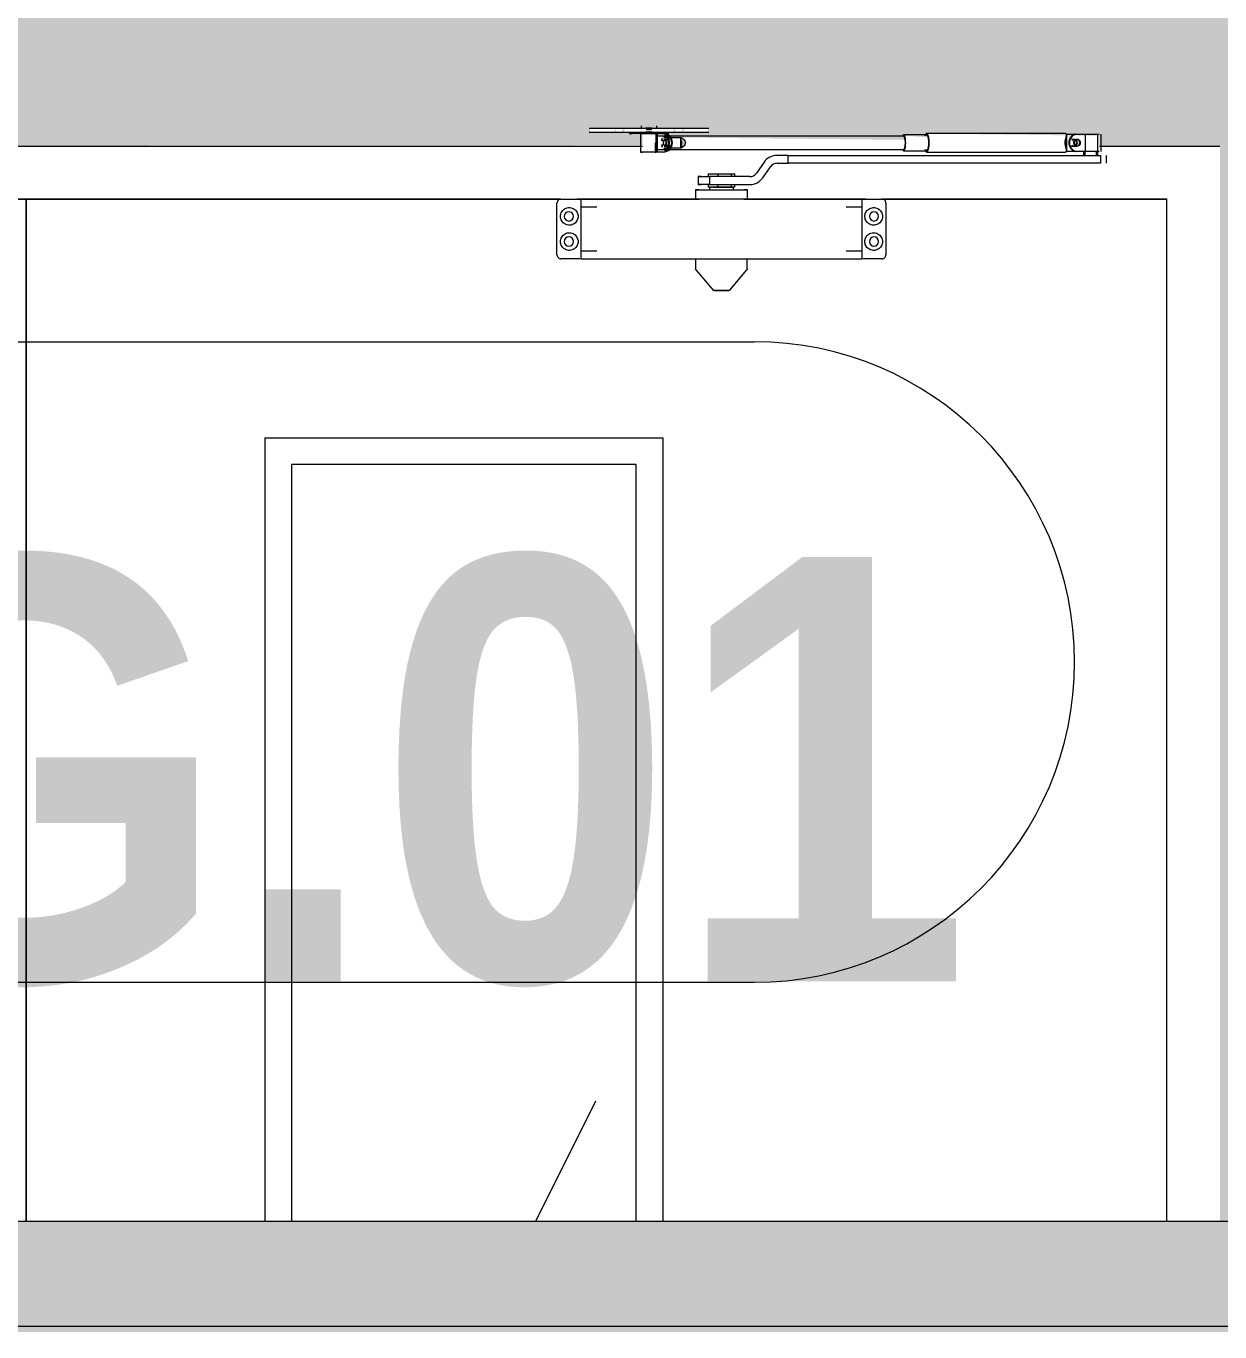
# Model space of a CAD drawing. Header units: millimetres. Extents: x 25061 to 259291, y -8723 to 35400.
# Drawn here: x 199611 to 200511, y 3506 to 4490 of the extents above; entities that cross this region are included whole.
import ezdxf

# ---------------------------------------------------------------- set-up
doc = ezdxf.new("R2010")
doc.units = ezdxf.units.MM
for name, color, linetype, lineweight in [('A-DOOR', 31, 'Continuous', 9), ('A-DOOR-FRAM', 31, 'Continuous', 9), ('A-DOOR-IDEN', 31, 'Continuous', 9), ('A-GLAZ-CWMG', 51, 'Continuous', 9), ('A-WALL', 113, 'Continuous', 9), ('A-WALL-PATT-3', 111, 'Continuous', 5)]:
    doc.layers.add(name, color=color, linetype=linetype, lineweight=lineweight)
doc.styles.add('Arial_B_1', font='arialbd.ttf', dxfattribs={"width": 0.9, "height": 320})

# ---------------------------------------------------------------- blocks, each defined once
blk = doc.blocks.new('FD_07 - DIG_01-1800x2200-CỬA ĐI 2 CÁNH 2-V142-TKCS_MẶT CẮT 2')
at = {"layer": 'A-DOOR'}
h = blk.add_hatch(dxfattribs=at)
h.set_pattern_fill('FP_35', color=256, style=0, pattern_type=2)
h.set_pattern_definition([(63.435, (-78970.7, 14236.3), (-0.002, 1625.6), [567.96, -3066.99]), (63.435, (-80596.3, 14236.3), (-0.002, 1625.6), [567.96, -3066.99]), (63.435, (-78192.5, 14550.35), (-0.002, 1625.6), [567.96, -3066.99]), (63.435, (-79818.1, 14550.35), (-0.002, 1625.6), [567.96, -3066.99]), (63.435, (-78310.3, 14439.5), (-0.002, 1625.6), [567.96, -3066.99]), (63.435, (-79935.9, 14439.5), (-0.002, 1625.6), [567.96, -3066.99]), (63.435, (-78430.35, 15074.4), (-0.002, 1625.6), [276.06, -3358.9]), (63.435, (-80055.95, 15074.4), (-0.002, 1625.6), [276.06, -3358.9]), (63.435, (-78508.9, 14976.15), (-0.002, 1625.6), [567.96, -3066.99]), (63.435, (-80134.5, 14976.15), (-0.002, 1625.6), [567.96, -3066.99]), (63.435, (-78495, 15046.7), (-0.002, 1625.6), [567.96, -3066.99]), (63.435, (-80120.6, 15046.7), (-0.002, 1625.6), [567.96, -3066.99]), (63.435, (-79150.9, 14737.2), (-0.002, 1625.6), [567.96, -3066.99]), (63.435, (-80776.5, 14737.2), (-0.002, 1625.6), [567.96, -3066.99]), (63.435, (-79137, 14820.35), (-0.002, 1625.6), [567.96, -3066.99]), (63.435, (-80762.6, 14820.35), (-0.002, 1625.6), [567.96, -3066.99]), (63.435, (-79133.3, 14880.3), (-0.002, 1625.6), [567.96, -3066.99]), (63.435, (-80758.9, 14880.3), (-0.002, 1625.6), [567.96, -3066.99])])
h.paths.add_polyline_path([(-81452.15, 2400), (-81192.15, 2400), (-81192.15, 2956.58), (-81452.15, 2956.58), (-81452.15, 2660)])
h.paths.add_polyline_path([(-81192.15, 3589.49), (-81192.15, 4160), (-81452.15, 4160), (-81452.15, 3589.49)])
for p, q in [((-81227.56, 4413.49), (-81227.15, 4413.49)), ((-81227.15, 4413.49), (-81207.89, 4413.49)), ((-81207.89, 4413.49), (-81207.57, 4413.49)), ((-81207.5, 4413.49), (-81202.31, 4413.49)), ((-81202.31, 4413.49), (-81201.16, 4413.49)), ((-81201.16, 4413.49), (-81184.67, 4413.49)), ((-81188.56, 4415.28), (-81188.56, 4413.49)), ((-81182.56, 4413.49), (-81185.06, 4413.49)), ((-81185.06, 4413.49), (-81182.56, 4413.49)), ((-81184.67, 4413.49), (-81180.44, 4413.49)), ((-81184.67, 4413.49), (-81180.44, 4413.49)), ((-81180.44, 4412.49), (-81184.67, 4412.49)), ((-81182.56, 4413.49), (-81184.11, 4413.49)), ((-81184.11, 4413.49), (-81182.56, 4413.49)), ((-81182.56, 4415.28), (-81182.56, 4415.28)), ((-81182.56, 4415.28), (-81182.56, 4415.28)), ((-81182.56, 4413.49), (-81180.06, 4413.49)), ((-81180.06, 4413.49), (-81182.56, 4413.49)), ((-81182.56, 4413.49), (-81181, 4413.49)), ((-81181, 4413.49), (-81182.56, 4413.49)), ((-81180.44, 4413.49), (-81163.95, 4413.49)), ((-81176.56, 4413.49), (-81176.56, 4415.28)), ((-81163.95, 4413.49), (-81162.81, 4413.49)), ((-81162.81, 4413.49), (-81157.61, 4413.49)), ((-81157.55, 4413.49), (-81157.22, 4413.49)), ((-81157.22, 4413.49), (-81137.96, 4413.49)), ((-81137.96, 4413.49), (-81137.56, 4413.49)), ((-81227.56, 4410.49), (-81227.15, 4410.49)), ((-81227.15, 4410.49), (-81207.89, 4410.49)), ((-81207.89, 4410.49), (-81207.57, 4410.49)), ((-81207.5, 4410.49), (-81202.31, 4410.49)), ((-81202.31, 4410.49), (-81201.16, 4410.49)), ((-81201.16, 4410.49), (-81184.67, 4410.49)), ((-81195.56, 4409.49), (-81197.56, 4409.49)), ((-81197.56, 4409.49), (-81195.56, 4409.49)), ((-81187.26, 4409.49), (-81195.56, 4409.49)), ((-81189.06, 4409.49), (-81189.06, 4395.49)), ((-81187.77, 4409.49), (-81188.84, 4409.49)), ((-81188.84, 4409.49), (-81177.29, 4409.49)), ((-81187.56, 4410.49), (-81187.56, 4409.49)), ((-81187.56, 4409.49), (-81187.46, 4409.49)), ((-81182.56, 4410.49), (-81185.06, 4410.49)), ((-81185.06, 4410.49), (-81182.56, 4410.49)), ((-81182.56, 4410.49), (-81185.06, 4410.49)), ((-81185.06, 4410.49), (-81182.56, 4410.49)), ((-81184.67, 4410.49), (-81180.44, 4410.49)), ((-81184.67, 4410.49), (-81180.44, 4410.49)), ((-81182.56, 4410.49), (-81180.06, 4410.49)), ((-81180.06, 4410.49), (-81182.56, 4410.49)), ((-81182.56, 4410.49), (-81180.06, 4410.49)), ((-81180.06, 4410.49), (-81182.56, 4410.49)), ((-81180.44, 4410.49), (-81163.95, 4410.49)), ((-81177.79, 4402.44), (-81177.79, 4395.49)), ((-81177.56, 4409.49), (-81177.56, 4410.49)), ((-81177.29, 4409.49), (-81171.64, 4409.49)), ((-81177.29, 4409.49), (-81177.29, 4395.49)), ((-80990.57, 4407.5), (-81176.98, 4407.5)), ((-81176.06, 4395.49), (-81176.06, 4409.49)), ((-81172.98, 4405.82), (-81172.98, 4403.94)), ((-81172.98, 4401.04), (-81172.98, 4399.16)), ((-81169.56, 4409.49), (-81171.64, 4409.49)), ((-81171.35, 4406.48), (-81166.61, 4406.48)), ((-81168.17, 4406.48), (-81171.35, 4406.48)), ((-81167.56, 4409.49), (-81169.56, 4409.49)), ((-81169.56, 4409.49), (-81167.56, 4409.49)), ((-81166.97, 4406.48), (-81168.17, 4406.48)), ((-81166.61, 4406.48), (-81165.4, 4406.48)), ((-81165.4, 4406.48), (-81158.49, 4406.48)), ((-81163.95, 4410.49), (-81162.81, 4410.49)), ((-81162.81, 4410.49), (-81157.61, 4410.49)), ((-81158.49, 4398.52), (-81158.49, 4406.48)), ((-81157.55, 4410.49), (-81157.22, 4410.49)), ((-81157.22, 4410.49), (-81137.96, 4410.49)), ((-81137.96, 4410.49), (-81137.56, 4410.49)), ((-80973.19, 4408.5), (-80990.57, 4408.5)), ((-80868.56, 4409.5), (-80973.19, 4409.5)), ((-80867.67, 4409), (-80860.84, 4409)), ((-80867.67, 4409), (-80867.67, 4396)), ((-80867.67, 4408.62), (-80867.67, 4396.38)), ((-80867.67, 4396.43), (-80867.67, 4408.57)), ((-80861.36, 4409), (-80860.84, 4409)), ((-80860.84, 4409), (-80853.74, 4409)), ((-80853.74, 4409), (-80843.13, 4409)), ((-80853.74, 4409), (-80853.74, 4396)), ((-80844.06, 4393), (-80844.06, 4409)), ((-80841.56, 4396), (-80841.56, 4409)), ((-81188.84, 4395.49), (-81189.06, 4395.49)), ((-81189.06, 4395.49), (-81187.36, 4395.49)), ((-81177.29, 4395.49), (-81188.84, 4395.49)), ((-81177.79, 4395.49), (-81177.14, 4395.49)), ((-81171.64, 4395.49), (-81177.29, 4395.49)), ((-81176.98, 4397.5), (-80990.57, 4397.5)), ((-81171.35, 4398.52), (-81168.17, 4398.52)), ((-81166.6, 4398.52), (-81171.35, 4398.52)), ((-81168.17, 4398.52), (-81166.97, 4398.52)), ((-81165.4, 4398.52), (-81166.6, 4398.52)), ((-81158.49, 4398.52), (-81165.4, 4398.52)), ((-81085.97, 4393), (-81085.98, 4393)), ((-81077.58, 4393), (-81085.97, 4393)), ((-81077.58, 4387), (-81077.58, 4393)), ((-81077.58, 4393), (-80842.15, 4393)), ((-80990.57, 4396.5), (-80973.19, 4396.5)), ((-80973.19, 4395.5), (-80868.56, 4395.5)), ((-80860.84, 4396), (-80867.67, 4396)), ((-80860.84, 4396), (-80861.36, 4396)), ((-80853.74, 4396), (-80860.84, 4396)), ((-80855.06, 4396), (-80855.06, 4393)), ((-80853.86, 4396.21), (-80853.86, 4393)), ((-80843.13, 4396), (-80853.74, 4396)), ((-80845.26, 4393), (-80845.26, 4396)), ((-80842.15, 4393), (-80842.15, 4393)), ((-80842.15, 4393), (-80842.15, 4387)), ((-80837.56, 4387), (-80837.56, 4393)), ((-81095.8, 4387.88), (-81101.63, 4379.56)), ((-81096.71, 4376.12), (-81090.89, 4384.44)), ((-81085.97, 4387), (-81077.58, 4387)), ((-80842.15, 4387), (-81077.58, 4387)), ((-80842.15, 4387), (-80842.15, 4387)), ((-81145.43, 4377), (-81145.43, 4371)), ((-81143.16, 4377), (-81145.43, 4377)), ((-81145.43, 4377), (-81136.94, 4377)), ((-81137.97, 4379), (-81130.62, 4379)), ((-81137.97, 4379), (-81137.97, 4377)), ((-81106.54, 4377), (-81136.94, 4377)), ((-81136.94, 4377), (-81136.94, 4371)), ((-81130.62, 4379), (-81120.58, 4379)), ((-81130.62, 4379), (-81130.62, 4377)), ((-81120.58, 4379), (-81117.9, 4379)), ((-81120.58, 4379), (-81120.58, 4377)), ((-81117.9, 4377), (-81117.9, 4379)), ((-81147.48, 4367), (-81147.48, 4360)), ((-81144.86, 4367), (-81147.48, 4367)), ((-81147.48, 4367), (-81146.81, 4367)), ((-81146.81, 4367), (-81108.39, 4367)), ((-81136.94, 4371), (-81145.43, 4371)), ((-81145.43, 4371), (-81143.16, 4371)), ((-81137.97, 4371), (-81137.97, 4369)), ((-81134.3, 4369), (-81137.97, 4369)), ((-81136.94, 4371), (-81106.54, 4371)), ((-81136.93, 4369), (-81136.93, 4367)), ((-81136.63, 4369), (-81136.93, 4369)), ((-81136.93, 4369), (-81136.63, 4369)), ((-81135.73, 4369), (-81136.63, 4369)), ((-81136.63, 4369), (-81135.73, 4369)), ((-81125.6, 4369), (-81134.3, 4369)), ((-81134.3, 4369), (-81130.27, 4369)), ((-81130.62, 4369), (-81134.3, 4369)), ((-81130.62, 4371), (-81130.62, 4369)), ((-81125.6, 4369), (-81130.62, 4369)), ((-81130.27, 4369), (-81121.57, 4369)), ((-81119.24, 4369), (-81125.6, 4369)), ((-81120.58, 4369), (-81125.6, 4369)), ((-81121.57, 4369), (-81119.24, 4369)), ((-81120.58, 4371), (-81120.58, 4369)), ((-81119.24, 4369), (-81120.58, 4369)), ((-81119.24, 4369), (-81118.93, 4369)), ((-81118.93, 4369), (-81119.24, 4369)), ((-81117.9, 4369), (-81119.24, 4369)), ((-81118.93, 4367), (-81118.93, 4369)), ((-81117.9, 4369), (-81117.9, 4371)), ((-81109.06, 4367), (-81111, 4367)), ((-81108.39, 4367), (-81109.06, 4367)), ((-81108.39, 4360), (-81108.39, 4367)), ((-81652.15, 4360), (-82055.37, 4360)), ((-81248.93, 4360), (-81652.15, 4360)), ((-81652.15, 4360), (-81652.15, 3589.49)), ((-81652.15, 3589.49), (-81652.15, 4360)), ((-81251.93, 4318), (-81251.93, 4357)), ((-81248.93, 4360), (-81236.67, 4360)), ((-81144.86, 4360), (-81236.67, 4360)), ((-81236.67, 4360), (-81234.72, 4360)), ((-81234.29, 4360), (-81233.93, 4360)), ((-81021.93, 4360), (-81233.93, 4360)), ((-81233.93, 4360), (-81233.93, 4359.75)), ((-81233.93, 4359.75), (-81233.93, 4351.07)), ((-81221.93, 4354), (-81233.93, 4354)), ((-81146.81, 4360), (-81147.48, 4360)), ((-81147.48, 4360), (-81144.86, 4360)), ((-81108.39, 4360), (-81146.81, 4360)), ((-81019.2, 4360), (-81111, 4360)), ((-81111, 4360), (-81109.06, 4360)), ((-81109.06, 4360), (-81108.39, 4360)), ((-81021.93, 4354), (-81033.93, 4354)), ((-81021.93, 4360), (-81021.57, 4360)), ((-81021.93, 4359.75), (-81021.93, 4360)), ((-81021.93, 4351.07), (-81021.93, 4359.75)), ((-81021.15, 4360), (-81019.2, 4360)), ((-81019.2, 4360), (-81006.93, 4360)), ((-80792.15, 4360), (-81006.93, 4360)), ((-81003.93, 4357), (-81003.93, 4318)), ((-80792.15, 3589.49), (-80792.15, 4360)), ((-81233.93, 4351.07), (-81233.93, 4349.33)), ((-81233.93, 4349.33), (-81233.93, 4325.67)), ((-81021.93, 4349.33), (-81021.93, 4351.07)), ((-81021.93, 4325.67), (-81021.93, 4349.33)), ((-81233.93, 4325.67), (-81233.93, 4323.93)), ((-81233.93, 4323.93), (-81233.93, 4315.25)), ((-81021.93, 4323.93), (-81021.93, 4325.67)), ((-81021.93, 4315.25), (-81021.93, 4323.93)), ((-81236.67, 4315), (-81248.93, 4315)), ((-81234.72, 4315), (-81236.67, 4315)), ((-81233.93, 4315), (-81234.29, 4315)), ((-81233.93, 4321), (-81221.93, 4321)), ((-81233.93, 4315.25), (-81233.93, 4315)), ((-81233.93, 4315), (-81021.93, 4315)), ((-81147.43, 4315), (-81147.43, 4307.41)), ((-81146.77, 4315), (-81127.93, 4315)), ((-81127.93, 4315), (-81109.1, 4315)), ((-81108.43, 4307.41), (-81108.43, 4315)), ((-81033.93, 4321), (-81021.93, 4321)), ((-81021.93, 4315), (-81021.93, 4315.25)), ((-81021.57, 4315), (-81021.93, 4315)), ((-81019.2, 4315), (-81021.15, 4315)), ((-81006.93, 4315), (-81019.2, 4315)), ((-81147.17, 4306.69), (-81134.21, 4291.32)), ((-81121.66, 4291.32), (-81108.7, 4306.69)), ((-81127.93, 4291), (-81127.93, 4291)), ((-81127.93, 4291), (-81127.93, 4291)), ((-81472.15, 4180), (-81172.15, 4180)), ((-81472.15, 4180), (-81472.15, 3589.49)), ((-81172.15, 4180), (-81172.15, 3589.49)), ((-81452.15, 4160), (-81452.15, 3589.49)), ((-81192.15, 4160), (-81452.15, 4160)), ((-81192.15, 3589.49), (-81192.15, 4160))]:
    blk.add_line(p, q, dxfattribs=at)
at = {"layer": 'A-DOOR', "flags": 128}
for points in [[(-81158.49, 4406.48), (-81157.55, 4405.97), (-81156.75, 4405.38), (-81156.11, 4404.72), (-81155.63, 4404.01), (-81155.35, 4403.26), (-81155.25, 4402.5)], [(-81155.25, 4402.5), (-81155.35, 4401.74), (-81155.63, 4400.99), (-81156.11, 4400.28), (-81156.75, 4399.62), (-81157.55, 4399.03), (-81158.49, 4398.52)], [(-81157.84, 4402.5), (-81157.91, 4403.26), (-81158.11, 4404.01), (-81158.43, 4404.72)], [(-81158.43, 4400.28), (-81158.11, 4400.99), (-81157.91, 4401.74), (-81157.84, 4402.5)], [(-81248.93, 4360), (-81249.6, 4359.92), (-81250.24, 4359.7), (-81250.8, 4359.35), (-81251.28, 4358.87), (-81251.64, 4358.3), (-81251.86, 4357.67), (-81251.93, 4357)], [(-81003.93, 4357), (-81004.01, 4357.67), (-81004.23, 4358.3), (-81004.59, 4358.87), (-81005.06, 4359.35), (-81005.63, 4359.7), (-81006.27, 4359.92), (-81006.93, 4360)], [(-81251.93, 4318), (-81251.86, 4317.33), (-81251.64, 4316.7), (-81251.28, 4316.13), (-81250.8, 4315.65), (-81250.24, 4315.3), (-81249.6, 4315.08), (-81248.93, 4315)], [(-81006.93, 4315), (-81006.27, 4315.08), (-81005.63, 4315.3), (-81005.06, 4315.65), (-81004.59, 4316.13), (-81004.23, 4316.7), (-81004.01, 4317.33), (-81003.93, 4318)], [(-81147.17, 4306.69), (-81147.2, 4306.72), (-81147.22, 4306.76), (-81147.25, 4306.79), (-81147.27, 4306.83), (-81147.3, 4306.87), (-81147.32, 4306.91), (-81147.34, 4306.95), (-81147.35, 4306.99), (-81147.37, 4307.04), (-81147.38, 4307.08), (-81147.4, 4307.12), (-81147.41, 4307.17), (-81147.42, 4307.21), (-81147.42, 4307.25), (-81147.43, 4307.3), (-81147.43, 4307.34), (-81147.43, 4307.39), (-81147.43, 4307.41)], [(-81108.43, 4307.41), (-81108.43, 4307.37), (-81108.44, 4307.32), (-81108.44, 4307.28), (-81108.45, 4307.23), (-81108.46, 4307.19), (-81108.47, 4307.14), (-81108.48, 4307.1), (-81108.49, 4307.06), (-81108.51, 4307.01), (-81108.52, 4306.97), (-81108.54, 4306.93), (-81108.56, 4306.89), (-81108.58, 4306.85), (-81108.61, 4306.81), (-81108.63, 4306.78), (-81108.66, 4306.74), (-81108.68, 4306.7), (-81108.7, 4306.69)], [(-81133.51, 4291), (-81133.54, 4291), (-81133.58, 4291), (-81133.62, 4291.01), (-81133.65, 4291.01), (-81133.69, 4291.02), (-81133.73, 4291.03), (-81133.76, 4291.04), (-81133.8, 4291.05), (-81133.83, 4291.06), (-81133.86, 4291.07), (-81133.9, 4291.09), (-81133.93, 4291.1), (-81133.96, 4291.12), (-81133.99, 4291.14), (-81134.03, 4291.16), (-81134.05, 4291.18), (-81134.08, 4291.2), (-81134.11, 4291.23), (-81134.14, 4291.25), (-81134.16, 4291.28), (-81134.19, 4291.3), (-81134.21, 4291.32)], [(-81127.93, 4291), (-81128.16, 4291), (-81128.38, 4291), (-81128.6, 4291), (-81128.82, 4291), (-81129.04, 4291), (-81129.26, 4291), (-81129.47, 4291), (-81129.69, 4291), (-81129.9, 4291), (-81130.1, 4291), (-81130.31, 4291), (-81130.51, 4291), (-81130.7, 4291), (-81130.89, 4291), (-81131.08, 4291), (-81131.26, 4291), (-81131.44, 4291), (-81131.61, 4291), (-81131.77, 4291), (-81131.93, 4291), (-81132.08, 4291), (-81132.23, 4291), (-81132.37, 4291), (-81132.5, 4291), (-81132.62, 4291), (-81132.74, 4291), (-81132.85, 4291), (-81132.95, 4291), (-81133.04, 4291), (-81133.13, 4291), (-81133.21, 4291), (-81133.27, 4291), (-81133.33, 4291), (-81133.38, 4291), (-81133.43, 4291), (-81133.46, 4291), (-81133.49, 4291), (-81133.5, 4291), (-81133.51, 4291)], [(-81133.51, 4291), (-81133.5, 4291), (-81133.49, 4291), (-81133.47, 4291), (-81133.44, 4291), (-81133.4, 4291), (-81133.35, 4291), (-81133.29, 4291), (-81133.23, 4291), (-81133.15, 4291), (-81133.07, 4291), (-81132.98, 4291), (-81132.88, 4291), (-81132.77, 4291), (-81132.66, 4291), (-81132.53, 4291), (-81132.41, 4291), (-81132.27, 4291), (-81132.12, 4291), (-81131.97, 4291), (-81131.82, 4291), (-81131.65, 4291), (-81131.49, 4291), (-81131.31, 4291), (-81131.13, 4291), (-81130.95, 4291), (-81130.76, 4291), (-81130.56, 4291), (-81130.36, 4291), (-81130.16, 4291), (-81129.95, 4291), (-81129.74, 4291), (-81129.53, 4291), (-81129.32, 4291), (-81129.1, 4291), (-81128.88, 4291), (-81128.66, 4291), (-81128.44, 4291), (-81128.22, 4291), (-81127.99, 4291), (-81127.93, 4291)], [(-81127.93, 4291), (-81127.71, 4291), (-81127.49, 4291), (-81127.27, 4291), (-81127.05, 4291), (-81126.83, 4291), (-81126.61, 4291), (-81126.39, 4291), (-81126.18, 4291), (-81125.97, 4291), (-81125.76, 4291), (-81125.56, 4291), (-81125.36, 4291), (-81125.16, 4291), (-81124.97, 4291), (-81124.79, 4291), (-81124.6, 4291), (-81124.43, 4291), (-81124.26, 4291), (-81124.09, 4291), (-81123.93, 4291), (-81123.78, 4291), (-81123.64, 4291), (-81123.5, 4291), (-81123.37, 4291), (-81123.24, 4291), (-81123.13, 4291), (-81123.02, 4291), (-81122.92, 4291), (-81122.82, 4291), (-81122.74, 4291), (-81122.66, 4291), (-81122.59, 4291), (-81122.53, 4291), (-81122.48, 4291), (-81122.44, 4291), (-81122.41, 4291), (-81122.38, 4291), (-81122.37, 4291), (-81122.36, 4291)], [(-81122.36, 4291), (-81122.36, 4291), (-81122.38, 4291), (-81122.4, 4291), (-81122.43, 4291), (-81122.47, 4291), (-81122.52, 4291), (-81122.58, 4291), (-81122.64, 4291), (-81122.72, 4291), (-81122.8, 4291), (-81122.89, 4291), (-81122.99, 4291), (-81123.1, 4291), (-81123.21, 4291), (-81123.33, 4291), (-81123.46, 4291), (-81123.6, 4291), (-81123.74, 4291), (-81123.89, 4291), (-81124.05, 4291), (-81124.21, 4291), (-81124.38, 4291), (-81124.56, 4291), (-81124.74, 4291), (-81124.92, 4291), (-81125.11, 4291), (-81125.31, 4291), (-81125.5, 4291), (-81125.71, 4291), (-81125.91, 4291), (-81126.12, 4291), (-81126.34, 4291), (-81126.55, 4291), (-81126.77, 4291), (-81126.99, 4291), (-81127.21, 4291), (-81127.43, 4291), (-81127.65, 4291), (-81127.87, 4291), (-81127.93, 4291)], [(-81121.66, 4291.32), (-81121.68, 4291.3), (-81121.71, 4291.27), (-81121.74, 4291.25), (-81121.76, 4291.22), (-81121.79, 4291.2), (-81121.82, 4291.18), (-81121.85, 4291.15), (-81121.88, 4291.13), (-81121.91, 4291.12), (-81121.94, 4291.1), (-81121.98, 4291.08), (-81122.01, 4291.07), (-81122.05, 4291.06), (-81122.08, 4291.04), (-81122.11, 4291.03), (-81122.15, 4291.02), (-81122.19, 4291.02), (-81122.22, 4291.01), (-81122.26, 4291.01), (-81122.29, 4291), (-81122.33, 4291), (-81122.36, 4291)]]:
    blk.add_lwpolyline(points, dxfattribs=at)
at = {"layer": 'A-DOOR'}
for centre, start, end in [((-81242.93, 4347), 0, 180), ((-81242.93, 4347), 180, 0), ((-81012.93, 4347), 0, 180), ((-81012.93, 4347), 180, 0), ((-81242.93, 4328), 0, 180), ((-81242.93, 4328), 180, 0), ((-81012.93, 4328), 0, 180), ((-81012.93, 4328), 180, 0)]:
    blk.add_arc(centre, 3.5, start, end, dxfattribs=at)
for centre, major_axis, ratio, start_param, end_param in [((-81172.05, 4402.49), (0, 2.5), 0.965835, 0.261799, 0.523599), ((-81171.53, 4402.49), (0, 2.5), 0.965835, 0.261799, 0.523599), ((-81171.53, 4402.49), (0, 2.5), 0.965835, 0.261799, 0.523599), ((-81173.76, 4402.5), (0, 5), 0.259156, 4.942493, 5.172597), ((-81173.76, 4402.5), (0, 5), 0.259156, 4.252181, 4.482285), ((-81169.96, 4402.49), (0, 2.5), 0.965835, 0.785398, 1.047198), ((-81169.96, 4402.49), (0, 2.5), 0.965835, 0.785398, 1.047198), ((-81169.96, 4402.49), (0, 2.5), 0.965835, 2.094395, 2.356194), ((-81169.96, 4402.49), (0, 2.5), 0.965835, 2.094395, 2.356194), ((-81169.43, 4402.49), (0, 2.5), 0.965835, 4.712389, 7.853982), ((-81169.43, 4402.49), (0, 2.5), 0.965835, 1.570796, 4.712389), ((-81171.64, 4402.49), (0, 7), 0.965835, 4.712389, 6.283185), ((-81171.64, 4402.49), (0, 7), 0.965835, 3.141593, 4.712389), ((-81169.96, 4402.49), (0, 2.5), 0.965835, 4.712389, 6.806784), ((-81169.96, 4402.49), (0, 2.5), 0.965835, 4.712389, 6.806784), ((-81169.96, 4402.49), (0, 2.5), 0.965835, 2.617994, 4.712389), ((-81169.96, 4402.49), (0, 2.5), 0.965835, 2.617994, 4.712389), ((-81171.53, 4402.49), (0, 2.5), 0.965835, 4.712389, 6.021386), ((-81171.53, 4402.49), (0, 2.5), 0.965835, 4.712389, 6.021386), ((-81171.53, 4402.49), (0, 2.5), 0.965835, 3.403392, 4.712389), ((-81171.53, 4402.49), (0, 2.5), 0.965835, 3.403392, 4.712389), ((-81174.26, 4402.49), (0, 7), 0.965835, 4.712389, 5.759587), ((-81174.26, 4402.49), (0, 7), 0.965835, 3.665191, 4.712389), ((-81172.05, 4402.49), (0, 2.5), 0.965835, 4.712389, 5.759587), ((-81172.05, 4402.49), (0, 2.5), 0.965835, 3.665191, 4.712389), ((-81172.16, 4402.49), (0, 7), 0.965835, 4.712389, 6.021386), ((-81172.16, 4402.49), (0, 7), 0.965835, 3.403392, 4.712389), ((-81173.73, 4402.49), (0, 7), 0.965835, 4.974188, 5.759587), ((-80990.57, 4402.5), (0, 6), 0.259156, 4.712389, 6.806784), ((-80990.57, 4402.5), (0, 6), 0.259156, 2.617994, 4.712389), ((-80990.57, 4402.5), (0, 5), 0.259156, 4.712389, 6.283185), ((-80990.57, 4402.5), (0, 5), 0.259156, 3.141593, 4.712389), ((-80973.19, 4402.5), (0, 7), 0.259156, 4.712389, 7.068583), ((-80973.19, 4402.5), (0, 7), 0.259156, 2.356194, 4.712389), ((-80973.19, 4402.5), (0, 6), 0.259156, 4.712389, 6.806784), ((-80973.19, 4402.5), (0, 6), 0.259156, 2.617994, 4.712389), ((-80868.56, 4402.5), (0, 7), 0.259156, 5.776005, 6.283185), ((-80859.48, 4402.5), (0, 6.79), 0.965835, 0.291061, 1.570796), ((-80859.48, 4402.5), (0, 6.79), 0.965835, 1.570796, 2.850532), ((-80858.96, 4402.5), (0, 6.79), 0.965835, 0.291061, 1.570796), ((-80858.96, 4402.5), (0, 6.79), 0.965835, 1.570796, 2.850532), ((-80862.48, 4402.5), (0, 2.5), 0.965835, 6.021386, 6.806784), ((-80861.96, 4402.5), (0, 2.5), 0.965835, 4.712389, 7.068583), ((-80861.96, 4402.5), (0, 2.5), 0.965835, 2.356194, 4.712389), ((-80861.94, 4402.5), (0, 2.5), 0.965835, 4.712389, 7.068583), ((-80861.94, 4402.5), (0, 2.5), 0.965835, 2.356194, 4.712389), ((-80860.17, 4402.5), (0, 2.5), 0.965835, 6.021386, 7.853982), ((-80860.17, 4402.5), (0, 2.5), 0.965835, 1.570796, 3.403392), ((-80860.15, 4402.5), (0, 2.5), 0.965835, 6.021386, 7.853982), ((-80860.15, 4402.5), (0, 2.5), 0.965835, 1.570796, 3.403392), ((-80859.63, 4402.5), (0, 2.5), 0.965835, 4.712389, 7.853982), ((-80859.63, 4402.5), (0, 2.5), 0.965835, 1.570796, 4.712389), ((-80862.48, 4402.5), (0, 2.5), 0.965835, 4.712389, 5.759587), ((-80862.48, 4402.5), (0, 2.5), 0.965835, 3.665191, 4.712389), ((-80860.17, 4402.5), (0, 2.5), 0.965835, 4.712389, 5.759587), ((-80860.17, 4402.5), (0, 2.5), 0.965835, 3.665191, 4.712389), ((-80860.15, 4402.5), (0, 2.5), 0.965835, 4.712389, 5.759587), ((-80860.15, 4402.5), (0, 2.5), 0.965835, 3.665191, 4.712389), ((-81176.98, 4402.5), (0, 5), 0.259156, 2.356194, 2.879793), ((-81172.05, 4402.49), (0, 2.5), 0.965835, 2.617994, 2.879793), ((-81171.53, 4402.49), (0, 2.5), 0.965835, 2.617994, 2.879793), ((-81171.53, 4402.49), (0, 2.5), 0.965835, 2.617994, 2.879793), ((-81173.73, 4402.49), (0, 7), 0.965835, 3.665191, 4.45059), ((-81085.97, 4381), (0, 12), 1, 0, 0.959931), ((-80868.56, 4402.5), (0, 7), 0.259156, 3.141593, 3.648773), ((-80862.48, 4402.5), (0, 2.5), 0.965835, 2.617994, 3.403392), ((-81085.97, 4381), (0, 6), 1, 0, 0.959931), ((-81106.54, 4383), (0, 6), 1, 3.141593, 4.101524), ((-81106.54, 4383), (0, 12), 1, 3.141593, 4.101524)]:
    blk.add_ellipse(centre, major_axis=major_axis, ratio=ratio, start_param=start_param, end_param=end_param, dxfattribs=at)
for points, knots in [([(-80868.78, 4402.5), (-80868.77, 4402.76), (-80868.75, 4403.15), (-80868.71, 4403.66), (-80868.66, 4404.03), (-80868.6, 4404.4), (-80868.53, 4404.76), (-80868.46, 4405.05), (-80868.4, 4405.27), (-80868.37, 4405.44), (-80868.33, 4405.61), (-80868.27, 4405.82), (-80868.2, 4406.09), (-80868.12, 4406.34), (-80868.07, 4406.54), (-80868.03, 4406.69), (-80868, 4406.83), (-80867.95, 4407.02), (-80867.89, 4407.25), (-80867.82, 4407.51), (-80867.75, 4407.84), (-80867.7, 4408.23), (-80867.68, 4408.5), (-80867.67, 4408.62)], [0, 0, 0, 0, 0.1, 0.15, 0.2, 0.25, 0.3, 0.35, 0.375, 0.4, 0.425, 0.45, 0.5, 0.55, 0.575, 0.6, 0.625, 0.65, 0.7, 0.75, 0.8, 0.9, 1, 1, 1, 1]), ([(-80867.67, 4396.38), (-80867.68, 4396.5), (-80867.7, 4396.77), (-80867.75, 4397.16), (-80867.82, 4397.49), (-80867.89, 4397.75), (-80867.95, 4397.98), (-80868, 4398.17), (-80868.03, 4398.31), (-80868.07, 4398.46), (-80868.12, 4398.66), (-80868.2, 4398.91), (-80868.27, 4399.18), (-80868.33, 4399.39), (-80868.37, 4399.56), (-80868.4, 4399.73), (-80868.46, 4399.95), (-80868.53, 4400.24), (-80868.6, 4400.6), (-80868.66, 4400.97), (-80868.71, 4401.34), (-80868.75, 4401.85), (-80868.77, 4402.24), (-80868.78, 4402.5)], [0, 0, 0, 0, 0.1, 0.2, 0.25, 0.3, 0.35, 0.375, 0.4, 0.425, 0.45, 0.5, 0.55, 0.575, 0.6, 0.625, 0.65, 0.7, 0.75, 0.8, 0.85, 0.9, 1, 1, 1, 1]), ([(-81249.3, 4347), (-81249.3, 4348.22), (-81248.81, 4349.98), (-81247.3, 4351.86), (-81245.84, 4352.92), (-81244.15, 4353.55), (-81242.35, 4353.71), (-81240.58, 4353.39), (-81238.96, 4352.61), (-81237.59, 4351.41), (-81236.94, 4350.42), (-81236.67, 4349.87)], [0, 0, 0, 0, 0.2, 0.3, 0.4, 0.5, 0.6, 0.7, 0.8, 0.9, 1, 1, 1, 1]), ([(-81019.2, 4349.87), (-81018.66, 4350.97), (-81017.46, 4352.34), (-81015.29, 4353.39), (-81013.51, 4353.71), (-81011.72, 4353.55), (-81010.03, 4352.92), (-81008.57, 4351.86), (-81007.44, 4350.45), (-81006.73, 4348.78), (-81006.57, 4347.61), (-81006.57, 4347)], [0, 0, 0, 0, 0.2, 0.3, 0.4, 0.5, 0.6, 0.7, 0.8, 0.9, 1, 1, 1, 1]), ([(-81236.67, 4344.13), (-81237.21, 4343.03), (-81238.41, 4341.66), (-81240.58, 4340.61), (-81242.35, 4340.29), (-81244.15, 4340.45), (-81245.84, 4341.08), (-81247.3, 4342.14), (-81248.43, 4343.55), (-81249.14, 4345.22), (-81249.3, 4346.39), (-81249.3, 4347)], [0, 0, 0, 0, 0.2, 0.3, 0.4, 0.5, 0.6, 0.7, 0.8, 0.9, 1, 1, 1, 1]), ([(-81006.57, 4347), (-81006.57, 4345.78), (-81007.06, 4344.02), (-81008.57, 4342.14), (-81010.03, 4341.08), (-81011.72, 4340.45), (-81013.51, 4340.29), (-81015.29, 4340.61), (-81016.91, 4341.39), (-81018.28, 4342.59), (-81018.93, 4343.58), (-81019.2, 4344.13)], [0, 0, 0, 0, 0.2, 0.3, 0.4, 0.5, 0.6, 0.7, 0.8, 0.9, 1, 1, 1, 1]), ([(-81249.3, 4328), (-81249.3, 4329.22), (-81248.81, 4330.98), (-81247.3, 4332.86), (-81245.84, 4333.92), (-81244.15, 4334.55), (-81242.35, 4334.71), (-81240.58, 4334.39), (-81238.96, 4333.61), (-81237.59, 4332.41), (-81236.94, 4331.42), (-81236.67, 4330.87)], [0, 0, 0, 0, 0.2, 0.3, 0.4, 0.5, 0.6, 0.7, 0.8, 0.9, 1, 1, 1, 1]), ([(-81019.2, 4330.87), (-81018.66, 4331.97), (-81017.46, 4333.34), (-81015.29, 4334.39), (-81013.51, 4334.71), (-81011.72, 4334.55), (-81010.03, 4333.92), (-81008.57, 4332.86), (-81007.44, 4331.45), (-81006.73, 4329.78), (-81006.57, 4328.61), (-81006.57, 4328)], [0, 0, 0, 0, 0.2, 0.3, 0.4, 0.5, 0.6, 0.7, 0.8, 0.9, 1, 1, 1, 1]), ([(-81236.67, 4325.13), (-81237.21, 4324.03), (-81238.41, 4322.66), (-81240.58, 4321.61), (-81242.35, 4321.29), (-81244.15, 4321.45), (-81245.84, 4322.08), (-81247.3, 4323.14), (-81248.43, 4324.55), (-81249.14, 4326.22), (-81249.3, 4327.39), (-81249.3, 4328)], [0, 0, 0, 0, 0.2, 0.3, 0.4, 0.5, 0.6, 0.7, 0.8, 0.9, 1, 1, 1, 1]), ([(-81006.57, 4328), (-81006.57, 4326.78), (-81007.06, 4325.02), (-81008.57, 4323.14), (-81010.03, 4322.08), (-81011.72, 4321.45), (-81013.51, 4321.29), (-81015.29, 4321.61), (-81016.91, 4322.39), (-81018.28, 4323.59), (-81018.93, 4324.58), (-81019.2, 4325.13)], [0, 0, 0, 0, 0.2, 0.3, 0.4, 0.5, 0.6, 0.7, 0.8, 0.9, 1, 1, 1, 1])]:
    blk.add_open_spline(points, degree=3, knots=knots, dxfattribs=at)
for points in [[(-81236.67, 4349.87), (-81236.45, 4349.42), (-81236.11, 4348.49), (-81235.99, 4347.5), (-81235.98, 4347)], [(-81235.98, 4347), (-81235.99, 4346.5), (-81236.11, 4345.51), (-81236.45, 4344.58), (-81236.67, 4344.13)], [(-81019.89, 4347), (-81019.88, 4347.5), (-81019.76, 4348.49), (-81019.42, 4349.42), (-81019.2, 4349.87)], [(-81019.2, 4344.13), (-81019.42, 4344.58), (-81019.76, 4345.51), (-81019.88, 4346.5), (-81019.89, 4347)], [(-81236.67, 4330.87), (-81236.45, 4330.42), (-81236.11, 4329.49), (-81235.99, 4328.5), (-81235.98, 4328)], [(-81235.98, 4328), (-81235.99, 4327.5), (-81236.11, 4326.51), (-81236.45, 4325.58), (-81236.67, 4325.13)], [(-81019.89, 4328), (-81019.88, 4328.5), (-81019.76, 4329.49), (-81019.42, 4330.42), (-81019.2, 4330.87)], [(-81019.2, 4325.13), (-81019.42, 4325.58), (-81019.76, 4326.51), (-81019.88, 4327.5), (-81019.89, 4328)]]:
    blk.add_open_spline(points, degree=3, dxfattribs=at)
at = {"layer": 'A-DOOR-FRAM'}
for p, q in [((-82055.37, 4360), (-81248.93, 4360)), ((-81236.67, 4360), (-81144.86, 4360)), ((-81111, 4360), (-81019.2, 4360)), ((-81006.93, 4360), (-80792.15, 4360)), ((-80792.15, 3589.49), (-80792.15, 4360))]:
    blk.add_line(p, q, dxfattribs=at)
blk = doc.blocks.new('Rectangular Mullion - 40 x 80mm-2340581-TKCS_MẶT CẮT 2')
at = {"layer": 'A-GLAZ-CWMG'}
for points in [[(-69151.9, 3509.89), (-68947.56, 3509.89), (-68947.56, 3589.49), (-91952.56, 3589.49), (-91952.56, 3509.89), (-69549.51, 3509.89)], [(-68947.56, 3505.91), (-68947.56, 3509.89), (-91952.56, 3509.89), (-91952.56, 3505.91), (-69151.9, 3505.91)]]:
    blk.add_hatch(color=256, dxfattribs=at).paths.add_polyline_path(points)
for p, q in [((-91952.56, 3589.49), (-68947.56, 3589.49)), ((-68947.56, 3509.89), (-91952.56, 3509.89))]:
    blk.add_line(p, q, dxfattribs=at)
blk = doc.blocks.new('STN_Door Tag - STN_Door Tag-1788670-TKCS_MẶT CẮT 2')
at = {"layer": 'A-DOOR-IDEN'}
for p, q in [((-93966.72, 3889.13), (-92878.64, 3889.13)), ((-93966.72, 3406.1), (-92878.64, 3406.1))]:
    blk.add_line(p, q, dxfattribs=at)
for centre, start, end in [((-93966.72, 3647.62), 90, 270), ((-92878.64, 3647.62), 270, 90)]:
    blk.add_arc(centre, 241.52, start, end, dxfattribs=at)

msp = doc.modelspace()

# ---------------------------------------------------------------- hatches: boundary and pattern name
at = {"layer": 'A-WALL-PATT-3'}
h = msp.add_hatch(color=256, dxfattribs=at)
h.paths.add_polyline_path([(197935.61, 2200), (198710.62, 2200), (198710.62, 2956.58), (197935.61, 2956.58), (197935.61, 2464.81)])
h.paths.add_polyline_path([(200580.27, 2200), (201110.62, 2200), (201110.62, 2956.58), (200510.62, 2956.58), (200510.62, 2200)])
h.paths.add_polyline_path([(203684.81, 2200), (203684.81, 2956.58), (202910.62, 2956.58), (202910.62, 2200), (203363.52, 2200)])
h.paths.add_polyline_path([(199116.96, 4406.48), (199113.82, 4403.26), (199115.22, 4400), (199116.96, 4400.28), (199116.96, 4406.04)])
h.paths.add_polyline_path([(200395.1, 4409), (200400.19, 4402.5), (200400.19, 4400), (200404.26, 4400.97), (200404.26, 4404.03), (200403.23, 4405.34), (200401.51, 4405.58), (200395.82, 4408.62)])
h.paths.add_polyline_path([(201516.96, 4406.48), (201513.82, 4403.26), (201515.22, 4400), (201516.96, 4400.28), (201516.96, 4406.04)])
h.paths.add_polyline_path([(202795.1, 4409), (202800.19, 4402.5), (202800.19, 4400), (202804.26, 4400.97), (202804.26, 4404.03), (202803.23, 4405.34), (202801.51, 4405.58), (202795.82, 4408.62)])
h.paths.add_polyline_path([(202965.91, 3589.49), (203724.81, 3589.49), (203724.81, 4690), (197895.21, 4690), (197895.21, 3589.49), (198710.62, 3589.49), (198710.62, 4400), (198801.5, 4401.21), (198803.26, 4409), (198930.37, 4407.45), (198930.88, 4407.7), (198947.79, 4405.98), (198949.04, 4407.5), (199124.15, 4405.97), (199126.01, 4402.49), (199126.01, 4400), (199131.61, 4400.83), (199131.33, 4403.79), (199129.61, 4404.26), (199129.61, 4409.49), (199122.43, 4410.49), (199122.43, 4413.49), (199159.63, 4413.49), (199159.63, 4410.49), (199145.73, 4409.49), (199145.95, 4400), (200075.38, 4400.73), (200075.3, 4409.49), (200061.62, 4410.49), (200061.62, 4413.49), (200098.82, 4413.49), (200098.82, 4410.49), (200091.14, 4409.49), (200089.63, 4405.97), (200090.93, 4402.49), (200091.64, 4400.73), (200091.64, 4400), (200096.43, 4400.28), (200095.93, 4403.79), (200097.37, 4406.48), (200273.36, 4404.72), (200273.71, 4407.7), (200290.7, 4406.69), (200291.16, 4409.5), (200419.75, 4407.76), (200419.75, 4400), (200510.62, 4400), (200510.62, 3589.49), (201110.62, 3589.49), (201110.62, 4400), (201201.5, 4401.21), (201203.26, 4409), (201330.37, 4407.45), (201330.88, 4407.7), (201347.79, 4405.98), (201349.04, 4407.5), (201524.15, 4405.97), (201526.01, 4402.49), (201526.01, 4400), (201531.61, 4400.83), (201531.33, 4403.79), (201529.61, 4404.26), (201529.61, 4409.49), (201522.43, 4410.49), (201522.43, 4413.49), (201559.63, 4413.49), (201559.63, 4410.49), (201545.73, 4409.49), (201545.95, 4400), (202475.38, 4400.73), (202475.3, 4409.49), (202461.62, 4410.49), (202461.62, 4413.49), (202498.82, 4413.49), (202498.82, 4410.49), (202491.14, 4409.49), (202489.63, 4405.97), (202490.93, 4402.49), (202491.64, 4400.73), (202491.64, 4400), (202496.43, 4400.28), (202495.93, 4403.79), (202497.37, 4406.48), (202673.36, 4404.72), (202673.71, 4407.7), (202690.7, 4406.69), (202691.16, 4409.5), (202819.75, 4407.76), (202819.75, 4400), (202910.62, 4400), (202910.62, 3589.49)])
h.paths.add_polyline_path([(201221.06, 4400), (201222.07, 4401.21), (201222.07, 4403.79), (201223.82, 4407.76), (201217.15, 4403.79), (201216.99, 4400.97), (201218.02, 4400), (201219.41, 4400)])
h.paths.add_polyline_path([(199136.26, 4400), (199136.38, 4400.73), (199136.26, 4400.28)])
h.paths.add_polyline_path([(202484.82, 4400), (202484.99, 4400.73), (202484.84, 4400.28)])
h.paths.add_polyline_path([(202504.29, 4400), (202507.43, 4401.74), (202506.03, 4405.38), (202504.29, 4405.97), (202504.29, 4400.28)])
h.paths.add_polyline_path([(198821.06, 4400), (198822.07, 4401.21), (198822.07, 4403.79), (198823.82, 4407.76), (198817.15, 4403.79), (198816.99, 4400.97), (198818.02, 4400), (198819.41, 4400)])
h.paths.add_polyline_path([(200084.82, 4400), (200084.99, 4400.73), (200084.84, 4400.28)])
h.paths.add_polyline_path([(201536.26, 4400), (201536.38, 4400.73), (201536.26, 4400.28)])
h.paths.add_polyline_path([(200104.29, 4400), (200107.43, 4401.74), (200106.03, 4405.38), (200104.29, 4405.97), (200104.29, 4400.28)])
h.paths.add_polyline_path([(200107.14, 4410.49), (200105.55, 4410.49), (200107.14, 4413.49), (200124.82, 4413.49), (200124.82, 4410.49), (200107.43, 4410.49)])
h.paths.add_polyline_path([(202435.62, 4410.49), (202435.62, 4413.49), (202454.88, 4413.49), (202454.88, 4410.49)])
h.paths.add_polyline_path([(199121.28, 4410.49), (199116.09, 4410.49), (199116.96, 4413.49), (199121.28, 4413.49)])
h.paths.add_polyline_path([(202478.11, 4410.49), (202482.33, 4410.49), (202482.33, 4412.49), (202478.11, 4412.49)])
h.paths.add_polyline_path([(199143.14, 4410.49), (199143.14, 4412.49), (199138.92, 4412.49), (199138.92, 4410.49)])
h.paths.add_polyline_path([(202460.47, 4410.49), (202455.28, 4410.49), (202455.28, 4413.49), (202460.47, 4413.49)])
h.paths.add_polyline_path([(199160.78, 4410.49), (199160.78, 4413.49), (199165.97, 4413.49), (199165.97, 4410.49)])
h.paths.add_polyline_path([(202499.97, 4410.49), (202499.97, 4413.49), (202505.16, 4413.49), (202504.29, 4410.49)])
h.paths.add_polyline_path([(201574.29, 4410.49), (201566.36, 4410.49), (201566.36, 4413.49), (201585.63, 4413.49), (201585.63, 4410.49)])
h.paths.add_polyline_path([(201513.82, 4410.49), (201496.43, 4410.49), (201496.43, 4413.49), (201515.69, 4413.49), (201514.11, 4410.49)])
h.paths.add_polyline_path([(199166.36, 4410.49), (199166.36, 4413.49), (199185.63, 4413.49), (199185.63, 4410.49)])
h.paths.add_polyline_path([(201516.96, 4410.49), (201516.09, 4410.49), (201516.96, 4413.49), (201521.28, 4413.49), (201521.28, 4410.49)])
h.paths.add_polyline_path([(199115.69, 4410.49), (199096.43, 4410.49), (199096.43, 4413.49), (199115.69, 4413.49)])
h.paths.add_polyline_path([(201565.97, 4410.49), (201560.78, 4410.49), (201560.78, 4413.49), (201565.97, 4413.49)])
h.paths.add_polyline_path([(201538.92, 4410.49), (201543.14, 4410.49), (201543.14, 4412.49), (201538.92, 4412.49)])
h.paths.add_polyline_path([(202524.82, 4410.49), (202505.55, 4410.49), (202507.14, 4413.49), (202524.82, 4413.49)])
h.paths.add_polyline_path([(200055.28, 4410.49), (200055.28, 4413.49), (200060.47, 4413.49), (200060.47, 4410.49)])
h.paths.add_polyline_path([(200082.33, 4410.49), (200082.33, 4412.49), (200078.11, 4412.49), (200078.11, 4410.49)])
h.paths.add_polyline_path([(200035.62, 4410.49), (200035.62, 4413.49), (200054.88, 4413.49), (200054.88, 4410.49)])
h.paths.add_polyline_path([(200105.16, 4410.49), (200099.97, 4410.49), (200099.97, 4413.49), (200105.16, 4413.49)])
h.paths.add_polyline_path([(200182.67, 4700), (203724.81, 4700), (203724.81, 4950), (197895.21, 4950), (197895.21, 4700), (199785.06, 4700)])

# ---------------------------------------------------------------- linework, layer by layer
at = {"layer": 'A-WALL'}
for p, q in [((199145.88, 4400), (200075.37, 4400)), ((200091.57, 4400), (200096.58, 4400)), ((200104.29, 4400), (200106.4, 4400)), ((200398.23, 4400), (200401.83, 4400)), ((200419.75, 4400), (200510.62, 4400))]:
    msp.add_line(p, q, dxfattribs=at)

# ---------------------------------------------------------------- block references
at = {"layer": 'A-DOOR'}
msp.add_blockref('FD_07 - DIG_01-1800x2200-CỬA ĐI 2 CÁNH 2-V142-TKCS_MẶT CẮT 2', (281262.78, 0), dxfattribs=at)
at = {"layer": 'A-DOOR-IDEN'}
msp.add_blockref('STN_Door Tag - STN_Door Tag-1788670-TKCS_MẶT CẮT 2', (293038.19, 363.37), dxfattribs=at)
at = {"layer": 'A-GLAZ-CWMG'}
msp.add_blockref('Rectangular Mullion - 40 x 80mm-2340581-TKCS_MẶT CẮT 2', (281262.78, 0), dxfattribs=at)

# ---------------------------------------------------------------- texts
at = {"layer": 'A-DOOR-IDEN', "insert": (199607.38, 3927.99), "char_height": 320, "width": 1467.36, "attachment_point": 5, "line_spacing_factor": 0.936439, "style": 'Arial_B_1'}
msp.add_mtext('\\pt7.2,14.4,21.6,28.8,36,43.2,50.4,57.6,64.8,72,79.2,86.4,93.6,100.8,108,115.2,122.4,129.6,136.8,144,151.2,158.4,165.6,172.8,180,187.2,194.4,201.6,208.8,216,223.2,230.4;DEG.01', dxfattribs=at)

doc.saveas('drawing.dxf')
